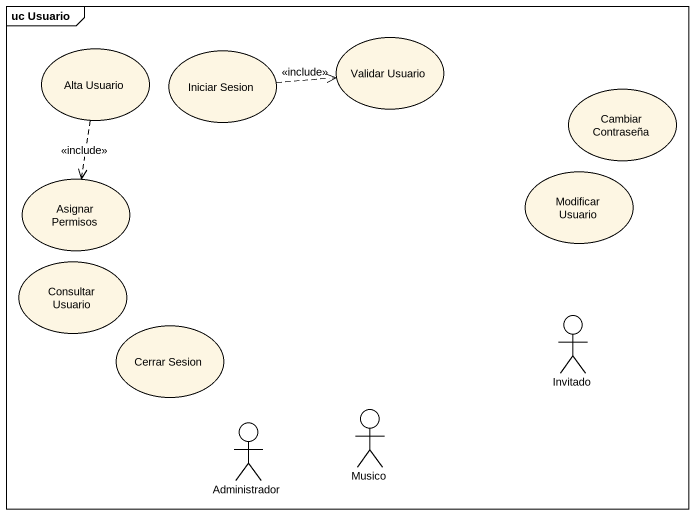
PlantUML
@startuml
mainframe uc Usuario
usecase "Alta Usuario" as Alta_Usuario
usecase "Iniciar Sesion" as Iniciar_Sesion
usecase "Validar Usuario" as Validar_Usuario
usecase "Cambiar Contraseña" as Cambiar_Contraseña
usecase "Asignar Permisos" as Asignar_Permisos
usecase "Modificar Usuario" as Modificar_Usuario
usecase "Consultar Usuario" as Consultar_Usuario
usecase "Cerrar Sesion" as Cerrar_Sesion
actor Invitado
actor Administrador
actor Musico
Alta_Usuario ..> Asignar_Permisos : <<include>>
Iniciar_Sesion .right.> Validar_Usuario : <<include>>
@enduml
